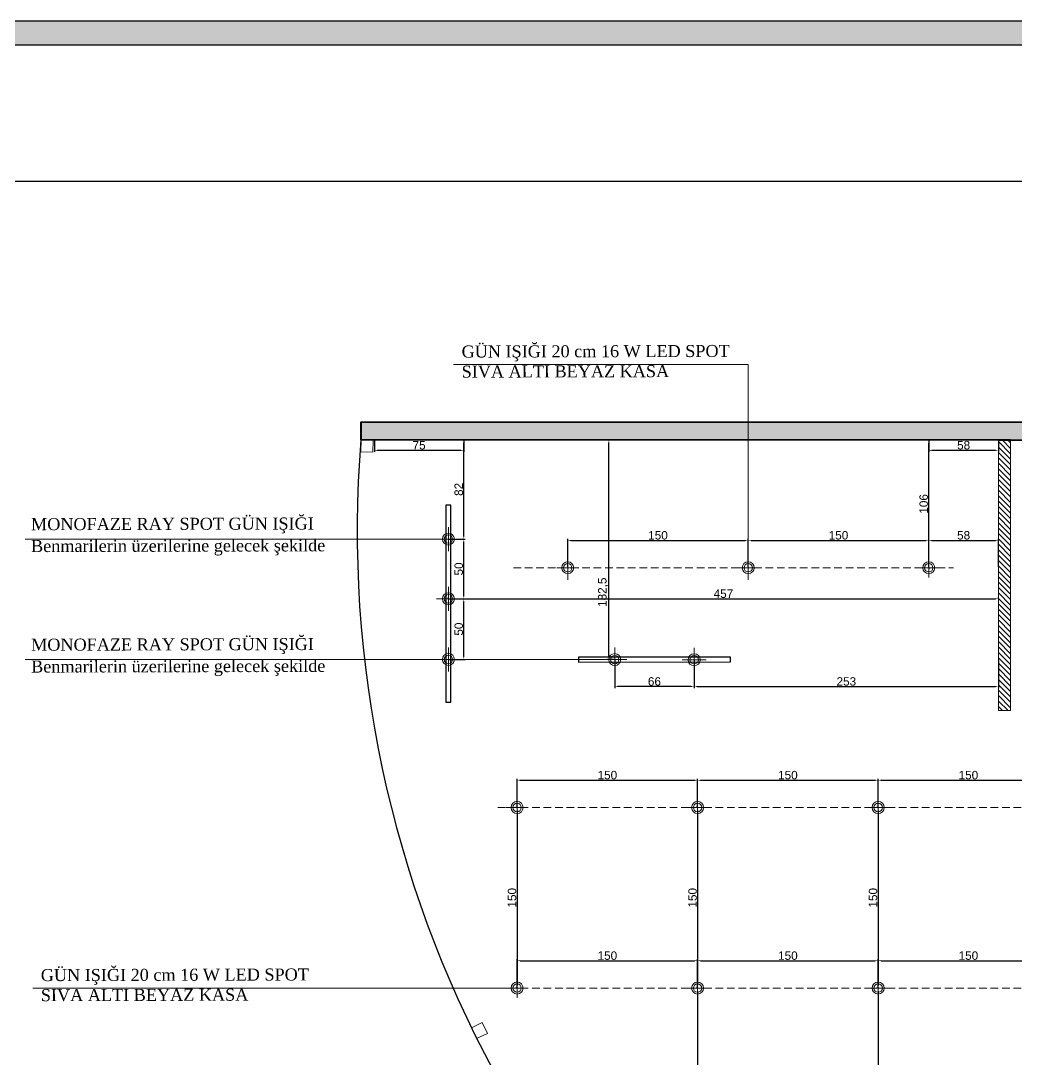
# Model space of a CAD drawing. Header units: millimetres. Extents: x 1287 to 21021, y -1522 to 4173.
# Drawn here: x 6729 to 7557, y 3197 to 4060 of the extents above; entities that cross this region are included whole.
import ezdxf

# ---------------------------------------------------------------- set-up
doc = ezdxf.new("R2010")
doc.units = ezdxf.units.MM
doc.linetypes.add('DASHED2', pattern=[9.525, 6.35, -3.175])
for name, color, linetype, lineweight in [('ALÇIPAN', 40, 'Continuous', 20), ('DOĞRAMA', 4, 'Continuous', 25), ('DUVAR', 7, 'Continuous', 40), ('PERGOLA', 4, 'Continuous', 9), ('Sebe - Alçıpan', 2, 'Continuous', 30), ('Sebe - Aydınlatma', 240, 'Continuous', 18), ('SPOT', 61, 'Continuous', 5), ('ÖLÇÜ', 40, 'Continuous', 5)]:
    doc.layers.add(name, color=color, linetype=linetype, lineweight=lineweight)
doc.layers.add('Yazı', color=7, linetype='Continuous')
doc.styles.add('OLCU', font='arial.ttf')
doc.styles.get("Standard").update_dxf_attribs({"font": 'arial.ttf'})
doc.dimstyles.new('ISO-25', dxfattribs={"dimtxt": 2.5, "dimasz": 2.5, "dimexe": 1.25, "dimexo": 0.625, "dimtad": 1, "dimtxsty": 'Standard', "dimcen": 2.5, "dimadec": 0, "dimazin": 0, "dimtfac": 1, "dimtmove": 0, "dimatfit": 3, "dimfxl": 1, "dimarcsym": 0})

# ---------------------------------------------------------------- blocks, each defined once
blk = doc.blocks.new('spot')
at = {"layer": 'SPOT'}
for p, q in [((127329843.05, 141996505.17), (127329843.05, 141996485.17)), ((127329833.05, 141996495.17), (127329853.05, 141996495.17))]:
    blk.add_line(p, q, dxfattribs=at)
for radius in [5, 3.5]:
    blk.add_circle((127329843.05, 141996495.17), radius, dxfattribs=at)
blk = doc.blocks.new('*D117')
at = {"layer": 'Defpoints', "color": 0, "transparency": 16777216}
for p in [(9771.06, 3579.31), (9783.87, 3579.31), (9771.11, 3528.96)]:
    blk.add_point(p, dxfattribs=at)
at = {"layer": 'ÖLÇÜ', "color": 0, "lineweight": -2, "transparency": 16777216}
for p, q in [((9771.69, 3579.31), (9785.12, 3579.31)), ((9783.87, 3531.46), (9783.87, 3576.81)), ((9771.73, 3528.96), (9785.12, 3528.96))]:
    blk.add_line(p, q, dxfattribs=at)
at = {"layer": 'ÖLÇÜ', "color": 0, "transparency": 16777216}
for points in [[(9783.46, 3576.81), (9784.29, 3576.81), (9783.87, 3579.31)], [(9783.46, 3531.46), (9784.29, 3531.46), (9783.87, 3528.96)]]:
    blk.add_solid(points, dxfattribs=at)
at = {"layer": 'ÖLÇÜ', "color": 0, "lineweight": 0, "transparency": 16777216, "insert": (9779.68, 3554.13), "char_height": 7, "attachment_point": 5, "rotation": 90}
blk.add_mtext('50', dxfattribs=at)
blk = doc.blocks.new('*D118')
at = {"layer": 'Defpoints', "color": 0, "transparency": 16777216}
for p in [(9771.06, 3628.96), (9783.87, 3628.96), (9771.06, 3579.31)]:
    blk.add_point(p, dxfattribs=at)
at = {"layer": 'ÖLÇÜ', "color": 0, "lineweight": -2, "transparency": 16777216}
for p, q in [((9771.69, 3628.96), (9785.12, 3628.96)), ((9783.87, 3581.81), (9783.87, 3626.46)), ((9771.69, 3579.31), (9785.12, 3579.31))]:
    blk.add_line(p, q, dxfattribs=at)
at = {"layer": 'ÖLÇÜ', "color": 0, "transparency": 16777216}
for points in [[(9783.46, 3626.46), (9784.29, 3626.46), (9783.87, 3628.96)], [(9783.46, 3581.81), (9784.29, 3581.81), (9783.87, 3579.31)]]:
    blk.add_solid(points, dxfattribs=at)
at = {"layer": 'ÖLÇÜ', "color": 0, "lineweight": 0, "transparency": 16777216, "insert": (9779.68, 3604.13), "char_height": 7, "attachment_point": 5, "rotation": 90}
blk.add_mtext('50', dxfattribs=at)
blk = doc.blocks.new('*D119')
at = {"layer": 'Defpoints', "color": 0, "transparency": 16777216}
for p in [(9909.27, 3528.82), (9975.27, 3528.67), (9909.27, 3506.4)]:
    blk.add_point(p, dxfattribs=at)
at = {"layer": 'ÖLÇÜ', "color": 0, "lineweight": -2, "transparency": 16777216}
for p, q in [((9909.27, 3528.19), (9909.27, 3505.15)), ((9975.27, 3528.04), (9975.27, 3505.15)), ((9972.77, 3506.4), (9911.77, 3506.4))]:
    blk.add_line(p, q, dxfattribs=at)
at = {"layer": 'ÖLÇÜ', "color": 0, "transparency": 16777216}
for points in [[(9911.77, 3506.81), (9911.77, 3505.98), (9909.27, 3506.4)], [(9972.77, 3506.81), (9972.77, 3505.98), (9975.27, 3506.4)]]:
    blk.add_solid(points, dxfattribs=at)
at = {"layer": 'ÖLÇÜ', "color": 0, "lineweight": 0, "transparency": 16777216, "insert": (9942.27, 3510.59), "char_height": 7, "attachment_point": 5}
blk.add_mtext('66', dxfattribs=at)
blk = doc.blocks.new('*D120')
at = {"layer": 'Defpoints', "color": 0, "transparency": 16777216}
for p in [(10020.22, 3627.84), (9870.22, 3605.14), (10020.22, 3605.14)]:
    blk.add_point(p, dxfattribs=at)
at = {"layer": 'ÖLÇÜ', "color": 0, "lineweight": -2, "transparency": 16777216}
for p, q in [((9870.22, 3605.77), (9870.22, 3629.09)), ((9872.72, 3627.84), (10017.72, 3627.84)), ((10020.22, 3605.77), (10020.22, 3629.09))]:
    blk.add_line(p, q, dxfattribs=at)
at = {"layer": 'ÖLÇÜ', "color": 0, "transparency": 16777216}
for points in [[(9872.72, 3628.26), (9872.72, 3627.43), (9870.22, 3627.84)], [(10017.72, 3628.26), (10017.72, 3627.43), (10020.22, 3627.84)]]:
    blk.add_solid(points, dxfattribs=at)
at = {"layer": 'ÖLÇÜ', "color": 0, "lineweight": 0, "transparency": 16777216, "insert": (9945.22, 3632.04), "char_height": 7, "attachment_point": 5}
blk.add_mtext('150', dxfattribs=at)
blk = doc.blocks.new('*D121')
at = {"layer": 'Defpoints', "color": 0, "transparency": 16777216}
for p in [(10170.22, 3627.84), (10020.22, 3605.14), (10170.22, 3605.14)]:
    blk.add_point(p, dxfattribs=at)
at = {"layer": 'ÖLÇÜ', "color": 0, "lineweight": -2, "transparency": 16777216}
for p, q in [((10020.22, 3605.77), (10020.22, 3629.09)), ((10022.72, 3627.84), (10167.72, 3627.84)), ((10170.22, 3605.77), (10170.22, 3629.09))]:
    blk.add_line(p, q, dxfattribs=at)
at = {"layer": 'ÖLÇÜ', "color": 0, "transparency": 16777216}
for points in [[(10022.72, 3628.26), (10022.72, 3627.43), (10020.22, 3627.84)], [(10167.72, 3628.26), (10167.72, 3627.43), (10170.22, 3627.84)]]:
    blk.add_solid(points, dxfattribs=at)
at = {"layer": 'ÖLÇÜ', "color": 0, "lineweight": 0, "transparency": 16777216, "insert": (10095.22, 3632.04), "char_height": 7, "attachment_point": 5}
blk.add_mtext('150', dxfattribs=at)
blk = doc.blocks.new('*D89')
at = {"layer": 'Defpoints', "color": 0, "transparency": 16777216}
for p in [(9978.16, 3428.54), (9828.16, 3405.84), (9978.16, 3405.84)]:
    blk.add_point(p, dxfattribs=at)
at = {"layer": 'ÖLÇÜ', "color": 0, "lineweight": -2, "transparency": 16777216}
for p, q in [((9828.16, 3406.47), (9828.16, 3429.79)), ((9830.66, 3428.54), (9975.66, 3428.54)), ((9978.16, 3406.47), (9978.16, 3429.79))]:
    blk.add_line(p, q, dxfattribs=at)
at = {"layer": 'ÖLÇÜ', "color": 0, "transparency": 16777216}
for points in [[(9830.66, 3428.96), (9830.66, 3428.12), (9828.16, 3428.54)], [(9975.66, 3428.96), (9975.66, 3428.12), (9978.16, 3428.54)]]:
    blk.add_solid(points, dxfattribs=at)
at = {"layer": 'ÖLÇÜ', "color": 0, "lineweight": 0, "transparency": 16777216, "insert": (9903.16, 3432.74), "char_height": 7, "attachment_point": 5}
blk.add_mtext('150', dxfattribs=at)
blk = doc.blocks.new('*D90')
at = {"layer": 'Defpoints', "color": 0, "transparency": 16777216}
for p in [(9978.16, 3278.54), (9828.16, 3255.84), (9978.16, 3255.84)]:
    blk.add_point(p, dxfattribs=at)
at = {"layer": 'ÖLÇÜ', "color": 0, "lineweight": -2, "transparency": 16777216}
for p, q in [((9828.16, 3256.47), (9828.16, 3279.79)), ((9978.16, 3256.47), (9978.16, 3279.79)), ((9830.66, 3278.54), (9975.66, 3278.54))]:
    blk.add_line(p, q, dxfattribs=at)
at = {"layer": 'ÖLÇÜ', "color": 0, "transparency": 16777216}
for points in [[(9830.66, 3278.96), (9830.66, 3278.12), (9828.16, 3278.54)], [(9975.66, 3278.96), (9975.66, 3278.12), (9978.16, 3278.54)]]:
    blk.add_solid(points, dxfattribs=at)
at = {"layer": 'ÖLÇÜ', "color": 0, "lineweight": 0, "transparency": 16777216, "insert": (9903.16, 3282.74), "char_height": 7, "attachment_point": 5}
blk.add_mtext('150', dxfattribs=at)
blk = doc.blocks.new('*D91')
at = {"layer": 'Defpoints', "color": 0, "transparency": 16777216}
for p in [(10128.16, 3428.54), (9978.16, 3405.84), (10128.16, 3405.84)]:
    blk.add_point(p, dxfattribs=at)
at = {"layer": 'ÖLÇÜ', "color": 0, "lineweight": -2, "transparency": 16777216}
for p, q in [((9978.16, 3406.47), (9978.16, 3429.79)), ((9980.66, 3428.54), (10125.66, 3428.54)), ((10128.16, 3406.47), (10128.16, 3429.79))]:
    blk.add_line(p, q, dxfattribs=at)
at = {"layer": 'ÖLÇÜ', "color": 0, "transparency": 16777216}
for points in [[(9980.66, 3428.96), (9980.66, 3428.12), (9978.16, 3428.54)], [(10125.66, 3428.96), (10125.66, 3428.12), (10128.16, 3428.54)]]:
    blk.add_solid(points, dxfattribs=at)
at = {"layer": 'ÖLÇÜ', "color": 0, "lineweight": 0, "transparency": 16777216, "insert": (10053.16, 3432.74), "char_height": 7, "attachment_point": 5}
blk.add_mtext('150', dxfattribs=at)
blk = doc.blocks.new('*D92')
at = {"layer": 'Defpoints', "color": 0, "transparency": 16777216}
for p in [(10128.16, 3278.54), (9978.16, 3255.84), (10128.16, 3255.84)]:
    blk.add_point(p, dxfattribs=at)
at = {"layer": 'ÖLÇÜ', "color": 0, "lineweight": -2, "transparency": 16777216}
for p, q in [((9978.16, 3256.47), (9978.16, 3279.79)), ((10128.16, 3256.47), (10128.16, 3279.79)), ((9980.66, 3278.54), (10125.66, 3278.54))]:
    blk.add_line(p, q, dxfattribs=at)
at = {"layer": 'ÖLÇÜ', "color": 0, "transparency": 16777216}
for points in [[(9980.66, 3278.96), (9980.66, 3278.12), (9978.16, 3278.54)], [(10125.66, 3278.96), (10125.66, 3278.12), (10128.16, 3278.54)]]:
    blk.add_solid(points, dxfattribs=at)
at = {"layer": 'ÖLÇÜ', "color": 0, "lineweight": 0, "transparency": 16777216, "insert": (10053.16, 3282.74), "char_height": 7, "attachment_point": 5}
blk.add_mtext('150', dxfattribs=at)
blk = doc.blocks.new('*D93')
at = {"layer": 'Defpoints', "color": 0, "transparency": 16777216}
for p in [(10278.16, 3428.54), (10128.16, 3405.84), (10278.16, 3405.84)]:
    blk.add_point(p, dxfattribs=at)
at = {"layer": 'ÖLÇÜ', "color": 0, "lineweight": -2, "transparency": 16777216}
for p, q in [((10128.16, 3406.47), (10128.16, 3429.79)), ((10130.66, 3428.54), (10275.66, 3428.54)), ((10278.16, 3406.47), (10278.16, 3429.79))]:
    blk.add_line(p, q, dxfattribs=at)
at = {"layer": 'ÖLÇÜ', "color": 0, "transparency": 16777216}
for points in [[(10130.66, 3428.96), (10130.66, 3428.12), (10128.16, 3428.54)], [(10275.66, 3428.96), (10275.66, 3428.12), (10278.16, 3428.54)]]:
    blk.add_solid(points, dxfattribs=at)
at = {"layer": 'ÖLÇÜ', "color": 0, "lineweight": 0, "transparency": 16777216, "insert": (10203.16, 3432.74), "char_height": 7, "attachment_point": 5}
blk.add_mtext('150', dxfattribs=at)
blk = doc.blocks.new('*D94')
at = {"layer": 'Defpoints', "color": 0, "transparency": 16777216}
for p in [(10278.16, 3278.54), (10128.16, 3255.84), (10278.16, 3255.84)]:
    blk.add_point(p, dxfattribs=at)
at = {"layer": 'ÖLÇÜ', "color": 0, "lineweight": -2, "transparency": 16777216}
for p, q in [((10128.16, 3256.47), (10128.16, 3279.79)), ((10278.16, 3256.47), (10278.16, 3279.79)), ((10130.66, 3278.54), (10275.66, 3278.54))]:
    blk.add_line(p, q, dxfattribs=at)
at = {"layer": 'ÖLÇÜ', "color": 0, "transparency": 16777216}
for points in [[(10130.66, 3278.96), (10130.66, 3278.12), (10128.16, 3278.54)], [(10275.66, 3278.96), (10275.66, 3278.12), (10278.16, 3278.54)]]:
    blk.add_solid(points, dxfattribs=at)
at = {"layer": 'ÖLÇÜ', "color": 0, "lineweight": 0, "transparency": 16777216, "insert": (10203.16, 3282.74), "char_height": 7, "attachment_point": 5}
blk.add_mtext('150', dxfattribs=at)
blk = doc.blocks.new('*D95')
at = {"layer": 'Defpoints', "color": 0, "transparency": 16777216}
for p in [(9978.17, 3405.84), (9978.17, 3255.84), (9978.17, 3255.84)]:
    blk.add_point(p, dxfattribs=at)
at = {"layer": 'ÖLÇÜ', "color": 0, "lineweight": -2, "transparency": 16777216}
for p, q in [((9977.54, 3405.84), (9976.92, 3405.84)), ((9978.17, 3403.34), (9978.17, 3258.34)), ((9977.54, 3255.84), (9976.92, 3255.84))]:
    blk.add_line(p, q, dxfattribs=at)
at = {"layer": 'ÖLÇÜ', "color": 0, "transparency": 16777216}
for points in [[(9977.75, 3403.34), (9978.58, 3403.34), (9978.17, 3405.84)], [(9977.75, 3258.34), (9978.58, 3258.34), (9978.17, 3255.84)]]:
    blk.add_solid(points, dxfattribs=at)
at = {"layer": 'ÖLÇÜ', "color": 0, "lineweight": 0, "transparency": 16777216, "insert": (9973.97, 3330.84), "char_height": 7, "attachment_point": 5, "rotation": 90}
blk.add_mtext('150', dxfattribs=at)
blk = doc.blocks.new('*D96')
at = {"layer": 'Defpoints', "color": 0, "transparency": 16777216}
for p in [(10128.17, 3405.84), (10128.17, 3255.84), (10128.17, 3255.84)]:
    blk.add_point(p, dxfattribs=at)
at = {"layer": 'ÖLÇÜ', "color": 0, "lineweight": -2, "transparency": 16777216}
for p, q in [((10127.54, 3405.84), (10126.92, 3405.84)), ((10128.17, 3403.34), (10128.17, 3258.34)), ((10127.54, 3255.84), (10126.92, 3255.84))]:
    blk.add_line(p, q, dxfattribs=at)
at = {"layer": 'ÖLÇÜ', "color": 0, "transparency": 16777216}
for points in [[(10127.75, 3403.34), (10128.58, 3403.34), (10128.17, 3405.84)], [(10127.75, 3258.34), (10128.58, 3258.34), (10128.17, 3255.84)]]:
    blk.add_solid(points, dxfattribs=at)
at = {"layer": 'ÖLÇÜ', "color": 0, "lineweight": 0, "transparency": 16777216, "insert": (10123.97, 3330.84), "char_height": 7, "attachment_point": 5, "rotation": 90}
blk.add_mtext('150', dxfattribs=at)
blk = doc.blocks.new('*D98')
at = {"layer": 'Defpoints', "color": 0, "transparency": 16777216}
for p in [(9828.17, 3405.86), (9828.17, 3255.86), (9828.17, 3255.86)]:
    blk.add_point(p, dxfattribs=at)
at = {"layer": 'ÖLÇÜ', "color": 0, "lineweight": -2, "transparency": 16777216}
for p, q in [((9827.54, 3405.86), (9826.92, 3405.86)), ((9828.17, 3403.36), (9828.17, 3258.36)), ((9827.54, 3255.86), (9826.92, 3255.86))]:
    blk.add_line(p, q, dxfattribs=at)
at = {"layer": 'ÖLÇÜ', "color": 0, "transparency": 16777216}
for points in [[(9827.75, 3403.36), (9828.58, 3403.36), (9828.17, 3405.86)], [(9827.75, 3258.36), (9828.58, 3258.36), (9828.17, 3255.86)]]:
    blk.add_solid(points, dxfattribs=at)
at = {"layer": 'ÖLÇÜ', "color": 0, "lineweight": 0, "transparency": 16777216, "insert": (9823.97, 3330.86), "char_height": 7, "attachment_point": 5, "rotation": 90}
blk.add_mtext('150', dxfattribs=at)
blk = doc.blocks.new('*D112')
at = {"layer": 'Defpoints', "color": 0, "transparency": 16777216}
for p in [(9978.16, 3255.84), (9978.16, 3105.84), (9978.16, 3105.84)]:
    blk.add_point(p, dxfattribs=at)
at = {"layer": 'ÖLÇÜ', "color": 0, "lineweight": -2, "transparency": 16777216}
for p, q in [((9977.54, 3255.84), (9976.91, 3255.84)), ((9978.16, 3253.34), (9978.16, 3108.34)), ((9977.54, 3105.84), (9976.91, 3105.84))]:
    blk.add_line(p, q, dxfattribs=at)
at = {"layer": 'ÖLÇÜ', "color": 0, "transparency": 16777216}
for points in [[(9977.75, 3253.34), (9978.58, 3253.34), (9978.16, 3255.84)], [(9977.75, 3108.34), (9978.58, 3108.34), (9978.16, 3105.84)]]:
    blk.add_solid(points, dxfattribs=at)
at = {"layer": 'ÖLÇÜ', "color": 0, "lineweight": 0, "transparency": 16777216, "insert": (9973.96, 3180.84), "char_height": 7, "attachment_point": 5, "rotation": 90}
blk.add_mtext('150', dxfattribs=at)
blk = doc.blocks.new('*D113')
at = {"layer": 'Defpoints', "color": 0, "transparency": 16777216}
for p in [(10128.16, 3255.84), (10128.16, 3105.84), (10128.16, 3105.84)]:
    blk.add_point(p, dxfattribs=at)
at = {"layer": 'ÖLÇÜ', "color": 0, "lineweight": -2, "transparency": 16777216}
for p, q in [((10127.54, 3255.84), (10126.91, 3255.84)), ((10128.16, 3253.34), (10128.16, 3108.34)), ((10127.54, 3105.84), (10126.91, 3105.84))]:
    blk.add_line(p, q, dxfattribs=at)
at = {"layer": 'ÖLÇÜ', "color": 0, "transparency": 16777216}
for points in [[(10127.75, 3253.34), (10128.58, 3253.34), (10128.16, 3255.84)], [(10127.75, 3108.34), (10128.58, 3108.34), (10128.16, 3105.84)]]:
    blk.add_solid(points, dxfattribs=at)
at = {"layer": 'ÖLÇÜ', "color": 0, "lineweight": 0, "transparency": 16777216, "insert": (10123.96, 3180.84), "char_height": 7, "attachment_point": 5, "rotation": 90}
blk.add_mtext('150', dxfattribs=at)
blk = doc.blocks.new('*D123')
at = {"layer": 'Defpoints', "color": 0, "transparency": 16777216}
for p in [(9771.06, 3711.48), (9783.87, 3711.48), (9771.06, 3628.96)]:
    blk.add_point(p, dxfattribs=at)
at = {"layer": 'ÖLÇÜ', "color": 0, "lineweight": -2, "transparency": 16777216}
for p, q in [((9771.69, 3711.48), (9785.12, 3711.48)), ((9783.87, 3631.46), (9783.87, 3708.98)), ((9771.69, 3628.96), (9785.12, 3628.96))]:
    blk.add_line(p, q, dxfattribs=at)
at = {"layer": 'ÖLÇÜ', "color": 0, "transparency": 16777216}
for points in [[(9783.46, 3708.98), (9784.29, 3708.98), (9783.87, 3711.48)], [(9783.46, 3631.46), (9784.29, 3631.46), (9783.87, 3628.96)]]:
    blk.add_solid(points, dxfattribs=at)
at = {"layer": 'ÖLÇÜ', "color": 0, "lineweight": 0, "transparency": 16777216, "insert": (9779.68, 3670.22), "char_height": 7, "attachment_point": 5, "rotation": 90}
blk.add_mtext('82', dxfattribs=at)
blk = doc.blocks.new('*D124')
at = {"layer": 'Defpoints', "color": 0, "transparency": 16777216}
for p in [(10228.17, 3627.84), (10170.22, 3605.14), (10228.17, 3605.14)]:
    blk.add_point(p, dxfattribs=at)
at = {"layer": 'ÖLÇÜ', "color": 0, "lineweight": -2, "transparency": 16777216}
for p, q in [((10170.22, 3605.77), (10170.22, 3629.09)), ((10172.72, 3627.84), (10225.67, 3627.84)), ((10228.17, 3605.77), (10228.17, 3629.09))]:
    blk.add_line(p, q, dxfattribs=at)
at = {"layer": 'ÖLÇÜ', "color": 0, "transparency": 16777216}
for points in [[(10172.72, 3628.26), (10172.72, 3627.43), (10170.22, 3627.84)], [(10225.67, 3628.26), (10225.67, 3627.43), (10228.17, 3627.84)]]:
    blk.add_solid(points, dxfattribs=at)
at = {"layer": 'ÖLÇÜ', "color": 0, "lineweight": 0, "transparency": 16777216, "insert": (10199.19, 3632.04), "char_height": 7, "attachment_point": 5}
blk.add_mtext('58', dxfattribs=at)
blk = doc.blocks.new('*D125')
at = {"layer": 'Defpoints', "color": 0, "transparency": 16777216}
for p in [(10170.22, 3711.23), (10170.22, 3711.23), (10170.22, 3605.14)]:
    blk.add_point(p, dxfattribs=at)
at = {"layer": 'ÖLÇÜ', "color": 0, "lineweight": -2, "transparency": 16777216}
for p, q in [((10169.6, 3711.23), (10168.97, 3711.23)), ((10170.22, 3607.64), (10170.22, 3708.73)), ((10170.85, 3605.14), (10171.47, 3605.14))]:
    blk.add_line(p, q, dxfattribs=at)
at = {"layer": 'ÖLÇÜ', "color": 0, "transparency": 16777216}
for points in [[(10169.8, 3708.73), (10170.64, 3708.73), (10170.22, 3711.23)], [(10169.8, 3607.64), (10170.64, 3607.64), (10170.22, 3605.14)]]:
    blk.add_solid(points, dxfattribs=at)
at = {"layer": 'ÖLÇÜ', "color": 0, "lineweight": 0, "transparency": 16777216, "insert": (10166.02, 3658.19), "char_height": 7, "attachment_point": 5, "rotation": 90}
blk.add_mtext('106', dxfattribs=at)
blk = doc.blocks.new('*D126')
at = {"layer": 'Defpoints', "color": 0, "transparency": 16777216}
for p in [(9904.44, 3711.33), (9909.27, 3711.33), (9909.27, 3528.82)]:
    blk.add_point(p, dxfattribs=at)
at = {"layer": 'ÖLÇÜ', "color": 0, "lineweight": -2, "transparency": 16777216}
for p, q in [((9908.64, 3711.33), (9903.19, 3711.33)), ((9904.44, 3531.32), (9904.44, 3708.83)), ((9908.64, 3528.82), (9903.19, 3528.82))]:
    blk.add_line(p, q, dxfattribs=at)
at = {"layer": 'ÖLÇÜ', "color": 0, "transparency": 16777216}
for points in [[(9904.02, 3708.83), (9904.85, 3708.83), (9904.44, 3711.33)], [(9904.02, 3531.32), (9904.85, 3531.32), (9904.44, 3528.82)]]:
    blk.add_solid(points, dxfattribs=at)
at = {"layer": 'ÖLÇÜ', "color": 0, "lineweight": 0, "transparency": 16777216, "insert": (9899.6, 3584.76), "char_height": 7, "attachment_point": 5, "rotation": 90}
blk.add_mtext('182,5', dxfattribs=at)
blk = doc.blocks.new('*D127')
at = {"layer": 'Defpoints', "color": 0, "transparency": 16777216}
for p in [(9975.27, 3528.67), (10228.17, 3528.67), (10228.17, 3506.4)]:
    blk.add_point(p, dxfattribs=at)
at = {"layer": 'ÖLÇÜ', "color": 0, "lineweight": -2, "transparency": 16777216}
for p, q in [((9975.27, 3528.04), (9975.27, 3505.15)), ((10228.17, 3528.04), (10228.17, 3505.15)), ((9977.77, 3506.4), (10225.67, 3506.4))]:
    blk.add_line(p, q, dxfattribs=at)
at = {"layer": 'ÖLÇÜ', "color": 0, "transparency": 16777216}
for points in [[(9977.77, 3506.81), (9977.77, 3505.98), (9975.27, 3506.4)], [(10225.67, 3506.81), (10225.67, 3505.98), (10228.17, 3506.4)]]:
    blk.add_solid(points, dxfattribs=at)
at = {"layer": 'ÖLÇÜ', "color": 0, "lineweight": 0, "transparency": 16777216, "insert": (10101.72, 3510.6), "char_height": 7, "attachment_point": 5}
blk.add_mtext('253', dxfattribs=at)
blk = doc.blocks.new('*D128')
at = {"layer": 'Defpoints', "color": 0, "transparency": 16777216}
for p in [(9771.06, 3579.31), (10228.17, 3579.31), (10228.17, 3579.31)]:
    blk.add_point(p, dxfattribs=at)
at = {"layer": 'ÖLÇÜ', "color": 0, "lineweight": -2, "transparency": 16777216}
for p, q in [((9771.06, 3579.93), (9771.06, 3580.56)), ((9773.56, 3579.31), (10225.67, 3579.31)), ((10228.17, 3579.93), (10228.17, 3580.56))]:
    blk.add_line(p, q, dxfattribs=at)
at = {"layer": 'ÖLÇÜ', "color": 0, "transparency": 16777216}
for points in [[(9773.56, 3579.72), (9773.56, 3578.89), (9771.06, 3579.31)], [(10225.67, 3579.72), (10225.67, 3578.89), (10228.17, 3579.31)]]:
    blk.add_solid(points, dxfattribs=at)
at = {"layer": 'ÖLÇÜ', "color": 0, "lineweight": 0, "transparency": 16777216, "insert": (9999.61, 3583.49), "char_height": 7, "attachment_point": 5}
blk.add_mtext('457', dxfattribs=at)
blk = doc.blocks.new('*D204')
at = {"layer": 'Defpoints', "color": 0, "transparency": 16777216}
for p in [(7023.25, 3711.56), (7097.59, 3711.48), (7097.59, 3702.73)]:
    blk.add_point(p, dxfattribs=at)
at = {"layer": 'ÖLÇÜ', "color": 0, "lineweight": -2, "transparency": 16777216}
for p, q in [((7023.25, 3710.93), (7023.25, 3701.48)), ((7025.75, 3702.73), (7095.09, 3702.73)), ((7097.59, 3710.85), (7097.59, 3701.48))]:
    blk.add_line(p, q, dxfattribs=at)
at = {"layer": 'ÖLÇÜ', "color": 0, "transparency": 16777216}
for points in [[(7025.75, 3703.14), (7025.75, 3702.31), (7023.25, 3702.73)], [(7095.09, 3703.14), (7095.09, 3702.31), (7097.59, 3702.73)]]:
    blk.add_solid(points, dxfattribs=at)
at = {"layer": 'ÖLÇÜ', "color": 0, "lineweight": 0, "transparency": 16777216, "insert": (7060.42, 3706.9), "char_height": 7, "attachment_point": 5}
blk.add_mtext('75', dxfattribs=at)
blk = doc.blocks.new('*D205')
at = {"layer": 'Defpoints', "color": 0, "transparency": 16777216}
for p in [(7483.94, 3711.23), (7541.88, 3711.23), (7541.88, 3702.73)]:
    blk.add_point(p, dxfattribs=at)
at = {"layer": 'ÖLÇÜ', "color": 0, "lineweight": -2, "transparency": 16777216}
for p, q in [((7483.94, 3710.6), (7483.94, 3701.48)), ((7486.44, 3702.73), (7539.38, 3702.73)), ((7541.88, 3710.6), (7541.88, 3701.48))]:
    blk.add_line(p, q, dxfattribs=at)
at = {"layer": 'ÖLÇÜ', "color": 0, "transparency": 16777216}
for points in [[(7486.44, 3703.14), (7486.44, 3702.31), (7483.94, 3702.73)], [(7539.38, 3703.14), (7539.38, 3702.31), (7541.88, 3702.73)]]:
    blk.add_solid(points, dxfattribs=at)
at = {"layer": 'ÖLÇÜ', "color": 0, "lineweight": 0, "transparency": 16777216, "insert": (7512.91, 3706.9), "char_height": 7, "attachment_point": 5}
blk.add_mtext('58', dxfattribs=at)
blk = doc.blocks.new('aydınlatma2')
blk.add_lwpolyline([(9767.35, 3528.957), (9767.35, 3528.957)])
at = {"layer": 'Sebe - Alçıpan'}
for points in [[(9769.038, 3493.473), (9773.038, 3493.476), (9773.038, 3657.041), (9769.038, 3657.038)], [(9879.293, 3530.779), (9879.299, 3526.779), (10005.388, 3526.895), (10005.382, 3530.895)]]:
    blk.add_lwpolyline(points, close=True, dxfattribs=at)
at = {"layer": 'Sebe - Aydınlatma', "linetype": 'DASHED2'}
for points in [[(9825.06, 3605.145), (10190.899, 3605.145)], [(9812.079, 3405.842), (10505.618, 3405.842)], [(9812.079, 3255.842), (10505.618, 3255.842)]]:
    blk.add_lwpolyline(points, dxfattribs=at)
at = {"layer": 'SPOT', "lineweight": 0}
for p, q in [((9870.222, 3595.145), (9870.222, 3615.145)), ((10020.222, 3595.145), (10020.222, 3615.145)), ((10170.222, 3596.947), (10170.222, 3615.145)), ((9879.32, 3605.145), (9861.123, 3605.145)), ((10029.32, 3605.145), (10011.123, 3605.145)), ((10179.32, 3605.145), (10161.123, 3605.145)), ((9828.163, 3397.663), (9828.163, 3415.86)), ((9978.163, 3397.645), (9978.163, 3415.842)), ((10128.163, 3397.645), (10128.163, 3415.842)), ((9837.262, 3405.86), (9819.065, 3405.86)), ((9987.262, 3405.842), (9969.065, 3405.842)), ((10137.262, 3405.842), (10119.065, 3405.842)), ((9828.163, 3247.663), (9828.163, 3265.86)), ((9828.163, 3247.663), (9828.163, 3265.86)), ((9978.163, 3247.645), (9978.163, 3265.842)), ((9978.163, 3247.645), (9978.163, 3265.842)), ((10128.163, 3247.645), (10128.163, 3265.842)), ((9837.262, 3255.86), (9819.065, 3255.86)), ((9987.262, 3255.842), (9969.065, 3255.842)), ((10137.262, 3255.842), (10119.065, 3255.842))]:
    blk.add_line(p, q, dxfattribs=at)
for centre, radius in [((9870.222, 3605.145), 5), ((9870.222, 3605.145), 3.5), ((10020.222, 3605.145), 5), ((10020.222, 3605.145), 3.5), ((10170.222, 3605.145), 5), ((10170.222, 3605.145), 3.5), ((9828.163, 3405.86), 5), ((9828.163, 3405.86), 3.5), ((9978.163, 3405.842), 5), ((9978.163, 3405.842), 3.5), ((10128.163, 3405.842), 5), ((10128.163, 3405.842), 3.5), ((9828.163, 3255.86), 5), ((9828.163, 3255.86), 3.5), ((9978.163, 3255.842), 5), ((9978.163, 3255.842), 3.5), ((10128.163, 3255.842), 5), ((10128.163, 3255.842), 3.5)]:
    blk.add_circle(centre, radius, dxfattribs=at)
at = {"layer": 'SPOT'}
for p, rotation in [((-142076492.68, 127233292.268), 270.0404098857974), ((-142076492.68, 127233242.613), 270.0404098857974), ((-142076492.633, 127233192.265), 270.0404098857974), ((127139329.551, 142179490.455), 180.0808197715899), ((127139395.551, 142179490.304), 180.0808197715899)]:
    blk.add_blockref('spot', p, dxfattribs=dict(at, rotation=rotation))
at = {"layer": 'ÖLÇÜ', "lineweight": 0}
for base, p1, p2, angle, text, picture, middle in [((9783.874, 3711.477), (9771.061, 3628.96), (9771.061, 3711.477), 90, '82', '*D123', (9779.675, 3670.219)), ((10170.222, 3711.227), (10170.222, 3605.145), (10170.222, 3711.227), 90, '106', '*D125', (10166.023, 3658.186)), ((9783.874, 3628.96), (9771.061, 3579.305), (9771.061, 3628.96), 270, '50', '*D118', (9779.675, 3604.133)), ((9783.874, 3579.305), (9771.108, 3528.957), (9771.061, 3579.305), 270, '50', '*D117', (9779.675, 3554.131))]:
    dim = blk.add_linear_dim(base=base, p1=p1, p2=p2, angle=angle, text=text, dimstyle='ISO-25', override={"dimtxt": 7}, dxfattribs=at)
    dim.commit()
    dim.dimension.update_dxf_attribs({"geometry": picture, "text_midpoint": middle})
dim = blk.add_linear_dim(base=(9904.436, 3711.331), p1=(9909.268, 3528.817), p2=(9909.268, 3711.331), angle=90, text='182,5', dimstyle='ISO-25', override={"dimtxt": 7}, dxfattribs=at)
dim.commit()
dim.dimension.update_dxf_attribs({"geometry": '*D126', "text_midpoint": (9904.436, 3584.758), "dimtype": 128})
for base, p1, p2, picture, middle in [((10020.222, 3627.842), (9870.222, 3605.145), (10020.222, 3605.145), '*D120', (9945.222, 3632.041)), ((10170.222, 3627.842), (10020.222, 3605.145), (10170.222, 3605.145), '*D121', (10095.222, 3632.041)), ((9978.163, 3428.539), (9828.163, 3405.842), (9978.163, 3405.842), '*D89', (9903.163, 3432.738)), ((10128.163, 3428.539), (9978.163, 3405.842), (10128.163, 3405.842), '*D91', (10053.163, 3432.738)), ((10278.163, 3428.539), (10128.163, 3405.842), (10278.163, 3405.842), '*D93', (10203.163, 3432.738)), ((9978.163, 3278.539), (9828.163, 3255.842), (9978.163, 3255.842), '*D90', (9903.163, 3282.738)), ((10128.163, 3278.539), (9978.163, 3255.842), (10128.163, 3255.842), '*D92', (10053.163, 3282.738)), ((10278.163, 3278.539), (10128.163, 3255.842), (10278.163, 3255.842), '*D94', (10203.163, 3282.738))]:
    dim = blk.add_linear_dim(base=base, p1=p1, p2=p2, dimstyle='ISO-25', override={"dimtxt": 7}, dxfattribs=at)
    dim.commit()
    dim.dimension.update_dxf_attribs({"geometry": picture, "text_midpoint": middle})
for base, p1, p2, text, picture, middle in [((10228.166, 3627.842), (10170.222, 3605.145), (10228.166, 3605.145), '58', '*D124', (10199.194, 3632.041)), ((10228.166, 3579.305), (9771.061, 3579.305), (10228.166, 3579.305), '457', '*D128', (9999.614, 3583.49))]:
    dim = blk.add_linear_dim(base=base, p1=p1, p2=p2, text=text, dimstyle='ISO-25', override={"dimtxt": 7}, dxfattribs=at)
    dim.commit()
    dim.dimension.update_dxf_attribs({"geometry": picture, "text_midpoint": middle})
for base, p1, p2, angle, picture, middle in [((9909.268, 3506.395), (9975.268, 3528.666), (9909.268, 3528.817), 180, '*D119', (9942.268, 3510.594)), ((9828.166, 3255.86), (9828.166, 3405.86), (9828.166, 3255.86), 270, '*D98', (9823.967, 3330.86)), ((9978.166, 3255.842), (9978.166, 3405.842), (9978.166, 3255.842), 270, '*D95', (9973.967, 3330.842)), ((10128.166, 3255.842), (10128.166, 3405.842), (10128.166, 3255.842), 270, '*D96', (10123.967, 3330.842)), ((9978.163, 3105.842), (9978.163, 3255.842), (9978.163, 3105.842), 270, '*D112', (9973.964, 3180.842)), ((10128.163, 3105.842), (10128.163, 3255.842), (10128.163, 3105.842), 270, '*D113', (10123.964, 3180.842))]:
    dim = blk.add_linear_dim(base=base, p1=p1, p2=p2, angle=angle, dimstyle='ISO-25', override={"dimtxt": 7}, dxfattribs=at)
    dim.commit()
    dim.dimension.update_dxf_attribs({"geometry": picture, "text_midpoint": middle})
dim = blk.add_linear_dim(base=(10228.166, 3506.395), p1=(9975.268, 3528.666), p2=(10228.166, 3528.666), text='253', dimstyle='ISO-25', override={"dimtxt": 7}, dxfattribs=at)
dim.commit()
dim.dimension.update_dxf_attribs({"geometry": '*D127', "text_midpoint": (10101.717, 3506.395), "dimtype": 128})

msp = doc.modelspace()

# ---------------------------------------------------------------- hatches: boundary and pattern name
h = msp.add_hatch(color=256)
h.dxf.hatch_style = 1
h.paths.add_polyline_path([(10598.775, 584.53), (10598.775, 4059.675), (5942.638, 4059.675), (5942.638, 584.53)])
h.paths.add_polyline_path([(5962.638, 604.53), (5962.638, 4039.675), (10578.775, 4039.675), (10578.775, 604.53)], flags=16)
h.paths.add_polyline_path([(6519.893, 778.27), (6520.667, 3865.935), (6536.057, 3865.935), (6535.283, 778.27)], flags=0)
h.paths.add_polyline_path([(6015.638, 1487.424), (6015.635, 1502.885), (6468.358, 1502.885), (6468.358, 1487.495)], flags=0)
h.paths.add_polyline_path([(6080.278, 1558.408), (6080.278, 1881.292), (6183.601, 1881.292), (6183.601, 1558.408)], flags=0)
h.paths.add_polyline_path([(6071.667, 1891.8), (6037.227, 1891.8), (6054.447, 1921.935)], flags=0)
h.paths.add_polyline_path([(6015.635, 1969.703), (6015.638, 1985.164), (6468.358, 1985.093), (6468.358, 1969.703)], flags=0)
h.paths.add_polyline_path([(6015.521, 2302.178), (6015.523, 2317.639), (6468.243, 2317.568), (6468.243, 2302.178)], flags=0)
h.paths.add_polyline_path([(6015.556, 2537.898), (6015.558, 2553.359), (6468.278, 2553.288), (6468.278, 2537.898)], flags=0)
h.paths.add_polyline_path([(6015.591, 2763.088), (6015.594, 2778.549), (6468.313, 2778.478), (6468.313, 2763.088)], flags=0)
h.paths.add_polyline_path([(6015.635, 2988.278), (6015.638, 3003.739), (6468.358, 3003.668), (6468.358, 2988.278)], flags=0)
h.paths.add_polyline_path([(6015.635, 3269.753), (6015.638, 3285.214), (6468.358, 3285.143), (6468.358, 3269.753)], flags=0)
h.paths.add_polyline_path([(6015.635, 3569.858), (6015.638, 3585.319), (6468.358, 3585.248), (6468.358, 3569.858)], flags=0)
h.paths.add_polyline_path([(6011.198, 802.859), (6502.295, 802.859), (6502.295, 1366.204), (6011.198, 1366.204)], flags=8)
h.paths.add_polyline_path([(6032.866, 1386.231), (6154.175, 1386.231), (6154.175, 1444.648), (6032.866, 1444.648)], flags=8)
h.paths.add_polyline_path([(6083.249, 2022.59), (6419.744, 2022.59), (6419.744, 2188.638), (6083.249, 2188.638)], flags=8)
h.paths.add_polyline_path([(6032.989, 3510.142), (6274.583, 3510.142), (6274.583, 3568.56), (6032.989, 3568.56)], flags=8)
h.paths.add_polyline_path([(6192.211, 1890.769), (6318.904, 1890.769), (6318.904, 1916.599), (6192.211, 1916.599)], flags=8)
h.paths.add_polyline_path([(6096.728, 1889.902), (6173.401, 1889.902), (6173.401, 1915.733), (6096.728, 1915.733)], flags=8)
h.paths.add_polyline_path([(6219.686, 3657.173), (6505.428, 3657.173), (6505.428, 3704.638), (6219.686, 3704.638)], flags=8)
h = msp.add_hatch(color=256)
h.dxf.hatch_style = 1
h.paths.add_polyline_path([(7541.883, 3711.288), (7551.883, 3711.283), (7631.831, 3711.228), (7631.831, 3701.38), (7631.831, 3696.18), (7641.831, 3696.18), (7641.831, 3711.177), (7786.831, 3711.24), (7786.831, 3500.179), (7641.831, 3500.179), (7641.831, 3616.179), (7631.831, 3616.179), (7631.831, 3486.443), (7786.831, 3486.443), (7786.831, 2761.179), (7764.831, 2761.179), (7764.831, 2746.179), (7801.831, 2746.179), (7801.831, 3500.179), (7801.831, 3726.246), (7646.831, 3726.179), (7012.05, 3725.905), (7012.042, 3711.565)])
at = {"layer": 'ALÇIPAN'}
h = msp.add_hatch(dxfattribs=at)
h.set_pattern_fill('ANSI31', color=256, angle=90)
h.set_pattern_definition([(135, (4691.6992, 0), (-2.245064, -2.245064), [])])
h.paths.add_polyline_path([(7551.934, 3711.288), (7541.883, 3711.288), (7541.883, 3486.45), (7551.934, 3486.45)])

# ---------------------------------------------------------------- linework, layer by layer
for points in [[(10598.775, 584.53), (5942.638, 584.53), (5942.638, 4059.675), (10598.775, 4059.675)], [(10578.775, 604.53), (5962.638, 604.53), (5962.638, 4039.675), (10578.775, 4039.675)], [(6621.845, 3926.358), (8130.009, 3926.358), (8130.009, 2635.49), (6621.845, 2635.49)]]:
    msp.add_lwpolyline(points, close=True)
msp.add_lwpolyline([(7551.934, 3711.288), (7541.883, 3711.288), (7541.883, 3486.45), (7551.934, 3486.45)], close=True, dxfattribs=at)
at = {"layer": 'DOĞRAMA'}
msp.add_arc((7954.165, 3635.688), 945.165, 175.398317, 241.338456, dxfattribs=at)
at = {"layer": 'DUVAR'}
for points in [[(7801.831, 2746.179), (7801.831, 3500.179), (7801.831, 3726.246), (7646.831, 3726.179), (7012.05, 3725.905), (7012.042, 3711.565), (7541.883, 3711.288), (7541.883, 3711.288)], [(7541.883, 3711.288), (7541.883, 3711.288), (7551.883, 3711.283), (7551.883, 3711.283), (7631.831, 3711.228), (7631.831, 3701.38), (7631.831, 3696.18), (7641.831, 3696.18), (7641.831, 3696.18), (7641.831, 3711.177), (7786.831, 3711.24), (7786.831, 3500.179), (7641.831, 3500.179), (7641.831, 3616.179), (7631.831, 3616.179), (7631.831, 3486.443), (7786.831, 3486.443), (7786.831, 2761.179)]]:
    msp.add_lwpolyline(points, dxfattribs=at)
at = {"layer": 'PERGOLA', "ltscale": 0.0001}
for points in [[(7012.073, 3701.511), (7012.385, 3711.506), (7022.38, 3711.193), (7022.068, 3701.198)], [(7108.188, 3213.83), (7103.933, 3222.879), (7112.982, 3227.134), (7117.238, 3218.085)]]:
    msp.add_lwpolyline(points, close=True, dxfattribs=at)
at = {"layer": 'Yazı', "color": 1, "lineweight": 0}
for p, q in [((7084.754, 3628.96), (6733.071, 3628.902)), ((7222.984, 3528.817), (6733.142, 3528.736)), ((7141.88, 3255.842), (6739.433, 3255.842))]:
    msp.add_line(p, q, dxfattribs=at)
msp.add_lwpolyline([(7089.104, 3774.028), (7333.938, 3774.028), (7333.938, 3605.145)], dxfattribs=at)

# ---------------------------------------------------------------- block references
msp.add_blockref('aydınlatma2', (-2686.284, 0))

# ---------------------------------------------------------------- texts
at = {"layer": 'Yazı', "color": 1, "lineweight": 0, "char_height": 10, "attachment_point": 1, "rotation": 0.142342, "style": 'OLCU'}
for s, heights, insert in [('{\\fTimes New Roman|b0|i0|c162|p18;\\C244;GÜN IŞIĞI 20 cm 16 W LED SPOT \\PSIVA ALTI BEYAZ KASA}', [165.174], (7095.744, 3789.767)), ('{\\fTimes New Roman|b0|i0|c162|p18;\\C244;MONOFAZE RAY SPOT GÜN IŞIĞI}', [11.534], (6737.981, 3646.317)), ('{\\fTimes New Roman|b0|i0|c162|p18;\\C244;Benmarilerin üzerilerine gelecek şekilde}', [11.534], (6737.981, 3628.158)), ('{\\fTimes New Roman|b0|i0|c162|p18;\\C244;MONOFAZE RAY SPOT GÜN IŞIĞI}', [11.534], (6738.052, 3546.151)), ('{\\fTimes New Roman|b0|i0|c162|p18;\\C244;Benmarilerin üzerilerine gelecek şekilde}', [11.534], (6738.052, 3527.992)), ('{\\fTimes New Roman|b0|i0|c162|p18;\\C244;GÜN IŞIĞI 20 cm 16 W LED SPOT \\PSIVA ALTI BEYAZ KASA}', [165.174], (6746.073, 3271.582))]:
    msp.add_mtext_dynamic_manual_height_columns(s, width=712.94007, gutter_width=54.485, heights=heights, dxfattribs=dict(at, insert=insert))

# ---------------------------------------------------------------- dimensions: what is measured, and where the dimension line sits
at = {"layer": 'ÖLÇÜ', "lineweight": 0}
dim = msp.add_linear_dim(base=(7097.591, 3702.728), p1=(7023.249, 3711.56), p2=(7097.591, 3711.477), text='75', dimstyle='ISO-25', override={"dimtxt": 7, "dimtad": 3}, dxfattribs=at)
dim.commit()
dim.dimension.update_dxf_attribs({"geometry": '*D204', "text_midpoint": (7060.42, 3706.901)})
dim = msp.add_linear_dim(base=(7541.883, 3702.728), p1=(7483.938, 3711.227), p2=(7541.883, 3711.227), text='58', dimstyle='ISO-25', override={"dimtxt": 7, "dimtad": 3}, dxfattribs=at)
dim.commit()
dim.dimension.update_dxf_attribs({"geometry": '*D205', "text_midpoint": (7512.91, 3702.728), "dimtype": 160})

doc.saveas('drawing.dxf')
